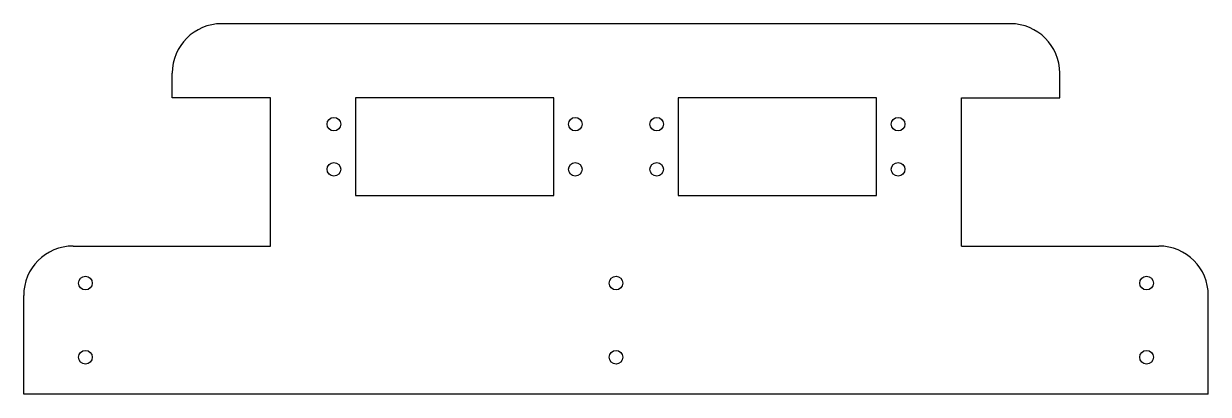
# Model space of a CAD drawing. Header units: millimetres. Extents: x -120 to 120, y -145 to -70.
import ezdxf

# ---------------------------------------------------------------- set-up
doc = ezdxf.new("R2010")
doc.units = ezdxf.units.MM

msp = doc.modelspace()

# ---------------------------------------------------------------- linework, layer by layer
at = {"color": 7, "linetype": 'Continuous', "lineweight": 25}
for p, q in [((79.89, -70), (-79.89, -70)), ((-89.89, -85), (-89.89, -80)), ((89.89, -85), (89.89, -80)), ((-70, -85), (-89.89, -85)), ((-70, -115), (-70, -85)), ((-12.62, -85), (-52.77, -85)), ((-52.77, -85), (-52.77, -104.8)), ((-12.62, -104.8), (-12.62, -85)), ((12.62, -85), (12.62, -104.8)), ((52.77, -85), (12.62, -85)), ((52.77, -104.8), (52.77, -85)), ((70, -115), (70, -85)), ((70, -85), (89.89, -85)), ((-52.77, -104.8), (-12.62, -104.8)), ((12.62, -104.8), (52.77, -104.8)), ((-110, -115), (-70, -115)), ((70, -115), (110, -115)), ((-120, -145), (-120, -125)), ((120, -145), (120, -125)), ((120, -145), (-120, -145))]:
    msp.add_line(p, q, dxfattribs=at)
for centre in [(-57.15, -90.33), (-8.25, -90.33), (8.25, -90.33), (57.15, -90.33), (-57.15, -99.47), (-8.25, -99.47), (8.25, -99.47), (57.15, -99.47), (-107.5, -122.5), (0, -122.5), (107.5, -122.5), (-107.5, -137.5), (0, -137.5), (107.5, -137.5)]:
    msp.add_circle(centre, 1.38, dxfattribs=at)
for centre, start, end in [((-79.89, -80), 90, 180), ((79.89, -80), 0, 90), ((-110, -125), 90, 180), ((110, -125), 0, 90)]:
    msp.add_arc(centre, 10, start, end, dxfattribs=at)

doc.saveas('drawing.dxf')
